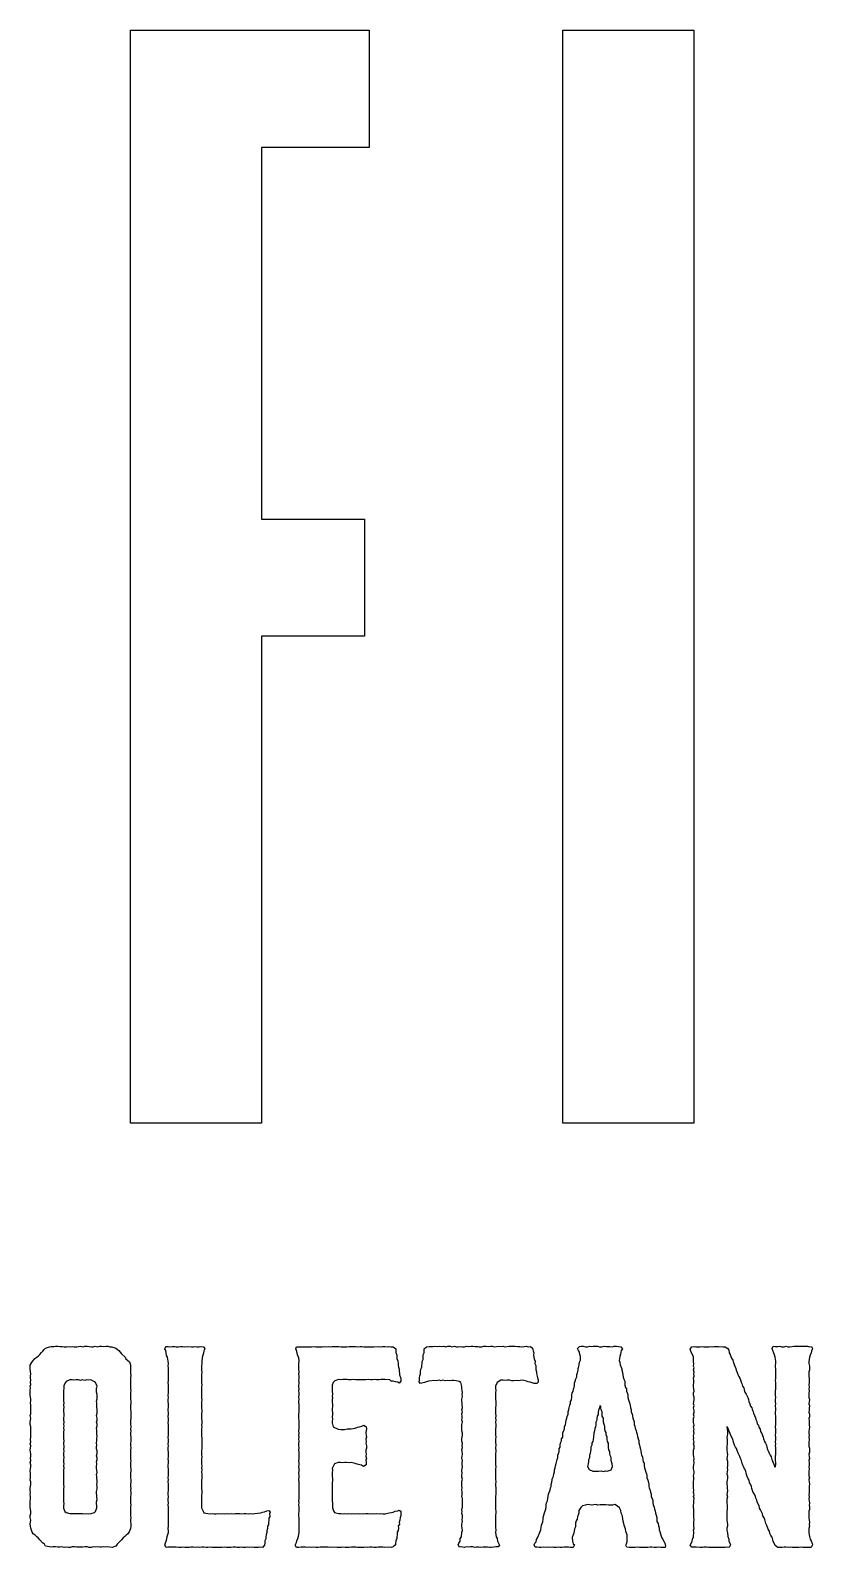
# Model space of a CAD drawing. Extents: x 1.4 to 53.1, y -29.6 to -4.3.
# Drawn here: x 25.76 to 38.74, y -29.63 to -4.45 of the extents above; entities that cross this region are included whole.
import ezdxf

# ---------------------------------------------------------------- set-up
doc = ezdxf.new("R2010")
doc.units = 0
doc.layers.add('INK_EXT_XXXXXX', color=7, linetype='CONTINUOUS')

msp = doc.modelspace()

# ---------------------------------------------------------------- linework, layer by layer
at = {"layer": 'INK_EXT_XXXXXX', "color": 7}
for points in [[(31.384, -4.449), (31.384, -6.393), (29.596, -6.393), (29.596, -12.559), (31.306, -12.559), (31.306, -14.503), (29.596, -14.503), (29.596, -22.586), (27.42, -22.586), (27.42, -4.449)], [(36.773, -22.586), (34.597, -22.586), (34.597, -4.449), (36.773, -4.449)], [(27.225, -26.359), (27.251, -26.386), (27.273, -26.412), (27.33, -26.465), (27.343, -26.495), (27.37, -26.517), (27.405, -26.543), (27.418, -26.596), (27.422, -26.635), (27.422, -26.675), (27.418, -26.71), (27.418, -26.741), (27.427, -26.776), (27.422, -26.806), (27.422, -26.841), (27.418, -26.876), (27.418, -26.916), (27.422, -26.955), (27.418, -26.99), (27.427, -27.021), (27.418, -27.056), (27.418, -27.166), (27.427, -27.196), (27.427, -27.236), (27.422, -27.262), (27.422, -27.306), (27.418, -27.337), (27.427, -27.367), (27.427, -27.477), (27.418, -27.521), (27.418, -27.586), (27.427, -27.617), (27.422, -27.661), (27.427, -27.687), (27.422, -27.722), (27.422, -27.757), (27.427, -27.793), (27.427, -27.862), (27.422, -27.897), (27.422, -27.932), (27.427, -27.976), (27.422, -28.007), (27.422, -28.042), (27.418, -28.077), (27.418, -28.112), (27.422, -28.152), (27.427, -28.187), (27.418, -28.217), (27.418, -28.283), (27.427, -28.322), (27.427, -28.353), (27.422, -28.393), (27.422, -28.471), (27.427, -28.502), (27.427, -28.537), (27.422, -28.572), (27.418, -28.612), (27.427, -28.642), (27.418, -28.682), (27.427, -28.708), (27.427, -28.743), (27.418, -28.783), (27.422, -28.813), (27.422, -28.888), (27.427, -28.918), (27.422, -28.953), (27.422, -29.032), (27.418, -29.067), (27.418, -29.098), (27.427, -29.133), (27.422, -29.164), (27.418, -29.199), (27.427, -29.234), (27.427, -29.273), (27.422, -29.313), (27.396, -29.365), (27.374, -29.4), (27.348, -29.422), (27.326, -29.444), (27.299, -29.466), (27.269, -29.497), (27.247, -29.523), (27.199, -29.571), (27.177, -29.602), (27.115, -29.624), (27.076, -29.619), (27.041, -29.615), (27.01, -29.619), (26.98, -29.615), (26.94, -29.619), (26.909, -29.619), (26.866, -29.615), (26.839, -29.619), (26.8, -29.615), (26.769, -29.624), (26.734, -29.624), (26.699, -29.615), (26.668, -29.615), (26.629, -29.619), (26.524, -29.619), (26.489, -29.615), (26.454, -29.615), (26.419, -29.624), (26.388, -29.624), (26.357, -29.619), (26.318, -29.624), (26.278, -29.615), (26.248, -29.619), (26.213, -29.619), (26.173, -29.615), (26.138, -29.615), (26.108, -29.619), (26.077, -29.615), (26.011, -29.602), (25.994, -29.571), (25.959, -29.549), (25.915, -29.501), (25.888, -29.466), (25.867, -29.449), (25.84, -29.422), (25.805, -29.4), (25.788, -29.37), (25.766, -29.304), (25.761, -29.273), (25.757, -29.234), (25.761, -29.208), (25.766, -29.173), (25.757, -29.129), (25.757, -29.094), (25.766, -29.059), (25.766, -29.024), (25.761, -28.993), (25.757, -28.958), (25.757, -28.857), (25.761, -28.822), (25.761, -28.783), (25.757, -28.743), (25.761, -28.717), (25.757, -28.677), (25.757, -28.642), (25.761, -28.612), (25.766, -28.572), (25.766, -28.537), (25.757, -28.507), (25.761, -28.467), (25.761, -28.393), (25.757, -28.353), (25.761, -28.322), (25.766, -28.283), (25.766, -28.252), (25.757, -28.213), (25.766, -28.182), (25.761, -28.143), (25.766, -28.117), (25.766, -28.073), (25.757, -28.003), (25.761, -27.976), (25.766, -27.937), (25.757, -27.906), (25.766, -27.871), (25.761, -27.832), (25.766, -27.797), (25.766, -27.621), (25.757, -27.586), (25.757, -27.547), (25.761, -27.521), (25.766, -27.481), (25.757, -27.437), (25.766, -27.407), (25.766, -27.266), (25.761, -27.227), (25.766, -27.192), (25.766, -27.157), (25.757, -27.096), (25.757, -27.017), (25.761, -26.982), (25.757, -26.951), (25.766, -26.92), (25.761, -26.881), (25.766, -26.85), (25.761, -26.811), (25.761, -26.78), (25.766, -26.745), (25.757, -26.666), (25.757, -26.6), (25.788, -26.543), (25.814, -26.513), (25.832, -26.491), (25.867, -26.465), (25.893, -26.443), (25.915, -26.421), (25.941, -26.39), (25.963, -26.368), (25.989, -26.342), (26.011, -26.316), (26.073, -26.294), (26.103, -26.289), (26.147, -26.289), (26.173, -26.285), (26.213, -26.285), (26.248, -26.289), (26.287, -26.289), (26.318, -26.294), (26.357, -26.294), (26.388, -26.289), (26.419, -26.294), (26.458, -26.289), (26.484, -26.294), (26.528, -26.294), (26.555, -26.289), (26.59, -26.285), (26.633, -26.294), (26.66, -26.285), (26.699, -26.285), (26.734, -26.289), (26.774, -26.294), (26.8, -26.294), (26.835, -26.285), (26.874, -26.294), (26.909, -26.285), (26.936, -26.285), (26.98, -26.289), (27.015, -26.285), (27.041, -26.285), (27.076, -26.294), (27.111, -26.294), (27.177, -26.316)], [(29.727, -29.067), (29.731, -29.111), (29.718, -29.138), (29.718, -29.173), (29.709, -29.216), (29.709, -29.247), (29.692, -29.273), (29.696, -29.308), (29.683, -29.348), (29.683, -29.378), (29.674, -29.418), (29.666, -29.449), (29.666, -29.484), (29.652, -29.514), (29.648, -29.549), (29.644, -29.589), (29.613, -29.628), (29.569, -29.619), (29.538, -29.628), (29.499, -29.624), (29.473, -29.628), (29.438, -29.619), (29.403, -29.624), (29.363, -29.619), (29.328, -29.628), (29.289, -29.628), (29.262, -29.619), (29.227, -29.624), (29.192, -29.624), (29.162, -29.619), (29.127, -29.619), (29.083, -29.628), (29.013, -29.628), (28.982, -29.619), (28.943, -29.628), (28.907, -29.624), (28.881, -29.628), (28.842, -29.624), (28.815, -29.628), (28.776, -29.624), (28.741, -29.619), (28.706, -29.628), (28.675, -29.628), (28.64, -29.619), (28.605, -29.619), (28.566, -29.628), (28.526, -29.619), (28.5, -29.624), (28.461, -29.619), (28.421, -29.619), (28.395, -29.628), (28.36, -29.624), (28.32, -29.624), (28.29, -29.619), (28.259, -29.628), (28.224, -29.628), (28.18, -29.619), (28.04, -29.619), (28.014, -29.624), (27.992, -29.589), (28, -29.549), (28.014, -29.519), (28.022, -29.484), (28.031, -29.444), (28.053, -29.378), (28.053, -29.348), (28.044, -29.308), (28.049, -29.269), (28.049, -29.243), (28.053, -29.203), (28.049, -29.168), (28.053, -29.138), (28.053, -29.024), (28.049, -28.997), (28.053, -28.953), (28.044, -28.923), (28.053, -28.883), (28.044, -28.848), (28.044, -28.822), (28.053, -28.787), (28.044, -28.743), (28.044, -28.717), (28.049, -28.673), (28.053, -28.638), (28.053, -28.612), (28.049, -28.577), (28.044, -28.533), (28.049, -28.502), (28.044, -28.471), (28.049, -28.428), (28.049, -28.397), (28.053, -28.366), (28.053, -28.327), (28.044, -28.287), (28.044, -28.261), (28.049, -28.226), (28.053, -28.182), (28.044, -28.152), (28.053, -28.121), (28.049, -28.086), (28.053, -28.042), (28.044, -28.007), (28.044, -27.972), (28.049, -27.941), (28.044, -27.906), (28.053, -27.876), (28.053, -27.832), (28.044, -27.801), (28.053, -27.762), (28.049, -27.727), (28.049, -27.691), (28.053, -27.665), (28.049, -27.63), (28.053, -27.586), (28.044, -27.556), (28.053, -27.521), (28.049, -27.49), (28.044, -27.451), (28.049, -27.415), (28.049, -27.385), (28.044, -27.35), (28.053, -27.28), (28.049, -27.244), (28.044, -27.201), (28.044, -27.17), (28.049, -27.135), (28.044, -27.104), (28.049, -27.061), (28.049, -27.034), (28.053, -26.999), (28.053, -26.92), (28.044, -26.894), (28.053, -26.855), (28.049, -26.824), (28.049, -26.789), (28.053, -26.749), (28.053, -26.71), (28.049, -26.675), (28.049, -26.64), (28.044, -26.614), (28.049, -26.574), (28.044, -26.535), (28.036, -26.469), (28.018, -26.438), (28.014, -26.395), (28.005, -26.359), (27.992, -26.333), (28.005, -26.289), (28.044, -26.289), (28.075, -26.294), (28.114, -26.289), (28.154, -26.289), (28.18, -26.298), (28.215, -26.294), (28.25, -26.289), (28.285, -26.289), (28.32, -26.298), (28.36, -26.289), (28.43, -26.298), (28.461, -26.298), (28.487, -26.289), (28.522, -26.298), (28.561, -26.298), (28.601, -26.289), (28.631, -26.298), (28.653, -26.329), (28.64, -26.364), (28.631, -26.403), (28.623, -26.434), (28.61, -26.473), (28.605, -26.543), (28.605, -26.574), (28.601, -26.614), (28.601, -26.688), (28.605, -26.714), (28.596, -26.758), (28.596, -26.824), (28.601, -26.859), (28.596, -26.898), (28.605, -26.929), (28.596, -26.964), (28.596, -27.004), (28.601, -27.039), (28.601, -27.109), (28.596, -27.144), (28.605, -27.179), (28.596, -27.205), (28.596, -27.275), (28.601, -27.31), (28.605, -27.354), (28.596, -27.424), (28.596, -27.455), (28.601, -27.49), (28.605, -27.521), (28.605, -27.56), (28.596, -27.599), (28.605, -27.626), (28.601, -27.665), (28.601, -27.7), (28.596, -27.74), (28.596, -27.775), (28.605, -27.81), (28.605, -27.981), (28.601, -28.016), (28.596, -28.06), (28.601, -28.086), (28.605, -28.121), (28.596, -28.16), (28.601, -28.195), (28.601, -28.235), (28.605, -28.27), (28.601, -28.301), (28.605, -28.331), (28.601, -28.375), (28.605, -28.41), (28.605, -28.48), (28.596, -28.507), (28.601, -28.542), (28.601, -28.647), (28.605, -28.686), (28.605, -28.717), (28.596, -28.761), (28.601, -28.787), (28.601, -28.862), (28.596, -28.892), (28.596, -28.936), (28.601, -28.967), (28.627, -29.024), (28.64, -29.05), (28.706, -29.063), (28.741, -29.067), (28.776, -29.059), (28.811, -29.067), (28.842, -29.067), (28.881, -29.063), (28.916, -29.067), (28.943, -29.063), (28.982, -29.067), (29.021, -29.059), (29.052, -29.067), (29.096, -29.063), (29.131, -29.067), (29.162, -29.059), (29.192, -29.063), (29.227, -29.059), (29.262, -29.067), (29.306, -29.059), (29.333, -29.063), (29.372, -29.067), (29.407, -29.063), (29.442, -29.067), (29.482, -29.063), (29.582, -29.05), (29.613, -29.041), (29.644, -29.032), (29.683, -29.015), (29.714, -29.01), (29.74, -29.037)], [(31.751, -29.624), (31.712, -29.619), (31.642, -29.628), (31.611, -29.619), (31.532, -29.619), (31.506, -29.628), (31.462, -29.624), (31.427, -29.619), (31.392, -29.619), (31.361, -29.628), (31.326, -29.619), (31.291, -29.624), (31.186, -29.624), (31.16, -29.619), (31.09, -29.619), (31.05, -29.628), (31.019, -29.624), (30.984, -29.624), (30.945, -29.619), (30.919, -29.624), (30.879, -29.628), (30.849, -29.628), (30.77, -29.619), (30.739, -29.624), (30.704, -29.619), (30.568, -29.619), (30.533, -29.628), (30.498, -29.628), (30.463, -29.619), (30.432, -29.624), (30.397, -29.619), (30.353, -29.624), (30.323, -29.619), (30.253, -29.619), (30.213, -29.624), (30.178, -29.624), (30.156, -29.589), (30.178, -29.545), (30.183, -29.514), (30.196, -29.475), (30.209, -29.44), (30.218, -29.378), (30.222, -29.343), (30.218, -29.304), (30.222, -29.273), (30.222, -29.203), (30.218, -29.168), (30.222, -29.133), (30.213, -29.098), (30.213, -29.059), (30.218, -29.028), (30.222, -28.988), (30.218, -28.949), (30.213, -28.918), (30.218, -28.883), (30.213, -28.848), (30.222, -28.818), (30.218, -28.783), (30.218, -28.743), (30.222, -28.712), (30.222, -28.677), (30.218, -28.638), (30.222, -28.603), (30.218, -28.568), (30.222, -28.537), (30.213, -28.498), (30.218, -28.458), (30.222, -28.432), (30.213, -28.397), (30.222, -28.357), (30.218, -28.322), (30.213, -28.283), (30.222, -28.257), (30.218, -28.217), (30.213, -28.187), (30.222, -28.147), (30.218, -28.112), (30.218, -28.042), (30.213, -28.003), (30.222, -27.976), (30.213, -27.932), (30.213, -27.902), (30.218, -27.862), (30.213, -27.827), (30.222, -27.793), (30.213, -27.766), (30.222, -27.727), (30.213, -27.687), (30.222, -27.652), (30.222, -27.582), (30.218, -27.551), (30.218, -27.516), (30.213, -27.486), (30.213, -27.411), (30.222, -27.372), (30.222, -27.345), (30.218, -27.306), (30.222, -27.266), (30.213, -27.205), (30.218, -27.166), (30.213, -27.131), (30.218, -27.091), (30.218, -27.056), (30.213, -27.03), (30.218, -26.995), (30.213, -26.96), (30.222, -26.881), (30.213, -26.855), (30.222, -26.82), (30.218, -26.776), (30.213, -26.749), (30.222, -26.71), (30.213, -26.671), (30.213, -26.574), (30.222, -26.535), (30.213, -26.473), (30.191, -26.434), (30.187, -26.395), (30.178, -26.359), (30.165, -26.329), (30.178, -26.298), (30.218, -26.294), (30.283, -26.294), (30.323, -26.298), (30.358, -26.298), (30.397, -26.294), (30.424, -26.298), (30.467, -26.289), (30.498, -26.298), (30.538, -26.294), (30.564, -26.294), (30.603, -26.298), (30.629, -26.289), (30.665, -26.298), (30.708, -26.289), (30.735, -26.294), (30.77, -26.289), (30.875, -26.289), (30.91, -26.294), (30.954, -26.298), (30.976, -26.298), (31.011, -26.294), (31.05, -26.289), (31.155, -26.289), (31.19, -26.298), (31.23, -26.289), (31.26, -26.289), (31.291, -26.298), (31.335, -26.298), (31.366, -26.294), (31.396, -26.298), (31.462, -26.298), (31.541, -26.289), (31.567, -26.298), (31.602, -26.289), (31.642, -26.289), (31.681, -26.294), (31.707, -26.289), (31.747, -26.294), (31.782, -26.294), (31.826, -26.329), (31.826, -26.355), (31.826, -26.39), (31.843, -26.434), (31.839, -26.465), (31.843, -26.491), (31.857, -26.526), (31.865, -26.57), (31.861, -26.6), (31.87, -26.631), (31.878, -26.666), (31.878, -26.697), (31.883, -26.736), (31.887, -26.763), (31.9, -26.802), (31.905, -26.833), (31.905, -26.868), (31.878, -26.898), (31.857, -26.881), (31.817, -26.876), (31.782, -26.868), (31.747, -26.863), (31.725, -26.846), (31.646, -26.837), (31.576, -26.837), (31.545, -26.846), (31.506, -26.846), (31.471, -26.837), (31.436, -26.846), (31.405, -26.846), (31.37, -26.837), (31.326, -26.841), (31.221, -26.841), (31.186, -26.846), (31.155, -26.846), (31.116, -26.837), (31.085, -26.846), (31.041, -26.841), (31.015, -26.837), (30.945, -26.837), (30.91, -26.841), (30.871, -26.837), (30.814, -26.859), (30.787, -26.89), (30.765, -26.933), (30.765, -27.012), (30.77, -27.039), (30.774, -27.078), (30.765, -27.118), (30.774, -27.139), (30.77, -27.175), (30.77, -27.214), (30.774, -27.253), (30.774, -27.284), (30.765, -27.319), (30.765, -27.35), (30.774, -27.389), (30.774, -27.42), (30.77, -27.459), (30.774, -27.494), (30.765, -27.529), (30.765, -27.556), (30.787, -27.621), (30.866, -27.661), (30.91, -27.665), (30.971, -27.665), (31.015, -27.656), (31.085, -27.656), (31.147, -27.643), (31.19, -27.63), (31.221, -27.621), (31.26, -27.613), (31.296, -27.595), (31.331, -27.626), (31.335, -27.652), (31.326, -27.722), (31.331, -27.766), (31.335, -27.793), (31.326, -27.827), (31.331, -27.871), (31.326, -27.897), (31.335, -27.937), (31.335, -27.976), (31.326, -28.011), (31.326, -28.046), (31.331, -28.077), (31.326, -28.108), (31.335, -28.147), (31.326, -28.178), (31.331, -28.213), (31.331, -28.252), (31.287, -28.279), (31.256, -28.261), (31.225, -28.252), (31.182, -28.244), (31.147, -28.23), (31.081, -28.217), (31.05, -28.222), (31.006, -28.217), (30.98, -28.213), (30.936, -28.222), (30.906, -28.217), (30.866, -28.217), (30.809, -28.239), (30.796, -28.257), (30.765, -28.314), (30.774, -28.34), (30.77, -28.384), (30.77, -28.419), (30.765, -28.45), (30.774, -28.48), (30.774, -28.515), (30.765, -28.555), (30.765, -28.59), (30.77, -28.616), (30.77, -28.682), (30.765, -28.721), (30.765, -28.826), (30.77, -28.853), (30.774, -28.892), (30.774, -28.967), (30.792, -29.019), (30.809, -29.045), (30.875, -29.063), (30.91, -29.059), (30.936, -29.067), (30.98, -29.059), (31.006, -29.067), (31.041, -29.063), (31.081, -29.067), (31.125, -29.059), (31.16, -29.067), (31.195, -29.063), (31.225, -29.067), (31.265, -29.059), (31.296, -29.067), (31.326, -29.063), (31.366, -29.059), (31.41, -29.067), (31.44, -29.063), (31.475, -29.067), (31.506, -29.059), (31.55, -29.067), (31.576, -29.059), (31.611, -29.067), (31.646, -29.067), (31.716, -29.05), (31.751, -29.045), (31.782, -29.037), (31.813, -29.024), (31.857, -29.015), (31.878, -29.006), (31.905, -29.024), (31.905, -29.067), (31.905, -29.102), (31.896, -29.129), (31.892, -29.173), (31.878, -29.208), (31.883, -29.238), (31.865, -29.269), (31.87, -29.304), (31.861, -29.343), (31.848, -29.374), (31.848, -29.418), (31.839, -29.449), (31.839, -29.479), (31.826, -29.514), (31.821, -29.558), (31.817, -29.584), (31.778, -29.615)], [(34.104, -26.364), (34.113, -26.395), (34.108, -26.43), (34.117, -26.469), (34.122, -26.495), (34.135, -26.535), (34.13, -26.57), (34.148, -26.605), (34.148, -26.631), (34.148, -26.671), (34.161, -26.71), (34.161, -26.736), (34.17, -26.78), (34.179, -26.811), (34.187, -26.841), (34.187, -26.881), (34.165, -26.907), (34.122, -26.903), (34.087, -26.894), (34.056, -26.881), (34.021, -26.876), (33.995, -26.868), (33.929, -26.85), (33.889, -26.855), (33.859, -26.859), (33.824, -26.855), (33.78, -26.859), (33.749, -26.859), (33.714, -26.85), (33.675, -26.85), (33.648, -26.855), (33.605, -26.85), (33.57, -26.85), (33.508, -26.89), (33.477, -26.947), (33.482, -26.982), (33.486, -27.021), (33.482, -27.056), (33.482, -27.122), (33.477, -27.166), (33.486, -27.201), (33.486, -27.262), (33.477, -27.306), (33.477, -27.332), (33.482, -27.376), (33.477, -27.402), (33.486, -27.442), (33.477, -27.481), (33.486, -27.508), (33.482, -27.551), (33.486, -27.586), (33.486, -27.617), (33.482, -27.656), (33.482, -27.757), (33.486, -27.797), (33.477, -27.827), (33.477, -27.867), (33.486, -27.937), (33.477, -27.963), (33.486, -28.033), (33.477, -28.068), (33.477, -28.143), (33.482, -28.178), (33.477, -28.222), (33.482, -28.248), (33.486, -28.287), (33.477, -28.322), (33.482, -28.353), (33.477, -28.388), (33.477, -28.463), (33.482, -28.493), (33.486, -28.537), (33.482, -28.568), (33.482, -28.598), (33.486, -28.634), (33.486, -28.743), (33.477, -28.774), (33.477, -28.844), (33.482, -28.888), (33.482, -28.953), (33.477, -28.988), (33.486, -29.024), (33.486, -29.054), (33.477, -29.089), (33.482, -29.129), (33.482, -29.164), (33.477, -29.199), (33.482, -29.238), (33.482, -29.3), (33.486, -29.335), (33.482, -29.378), (33.491, -29.449), (33.508, -29.475), (33.513, -29.519), (33.521, -29.545), (33.543, -29.589), (33.521, -29.615), (33.486, -29.615), (33.451, -29.619), (33.407, -29.624), (33.381, -29.624), (33.346, -29.619), (33.276, -29.619), (33.237, -29.624), (33.201, -29.619), (33.162, -29.619), (33.131, -29.624), (33.101, -29.615), (33.066, -29.615), (33.026, -29.619), (32.996, -29.615), (32.961, -29.624), (32.917, -29.615), (32.882, -29.619), (32.86, -29.584), (32.873, -29.554), (32.895, -29.519), (32.895, -29.475), (32.917, -29.449), (32.921, -29.37), (32.93, -29.343), (32.925, -29.308), (32.921, -29.269), (32.921, -29.238), (32.93, -29.195), (32.925, -29.168), (32.93, -29.124), (32.93, -29.094), (32.921, -29.059), (32.925, -29.028), (32.921, -28.993), (32.93, -28.958), (32.93, -28.809), (32.921, -28.783), (32.925, -28.748), (32.925, -28.704), (32.921, -28.669), (32.925, -28.634), (32.921, -28.607), (32.921, -28.533), (32.93, -28.493), (32.921, -28.458), (32.921, -28.428), (32.925, -28.393), (32.921, -28.353), (32.93, -28.283), (32.925, -28.252), (32.925, -28.213), (32.93, -28.187), (32.921, -28.138), (32.925, -28.112), (32.93, -28.077), (32.925, -28.033), (32.921, -28.007), (32.93, -27.967), (32.925, -27.937), (32.93, -27.902), (32.921, -27.862), (32.921, -27.823), (32.925, -27.793), (32.93, -27.757), (32.93, -27.727), (32.921, -27.691), (32.921, -27.586), (32.93, -27.543), (32.921, -27.512), (32.925, -27.481), (32.925, -27.446), (32.921, -27.411), (32.93, -27.376), (32.921, -27.341), (32.93, -27.301), (32.925, -27.266), (32.925, -27.231), (32.921, -27.192), (32.921, -27.166), (32.93, -27.122), (32.925, -27.087), (32.93, -27.061), (32.925, -27.021), (32.921, -26.986), (32.921, -26.955), (32.904, -26.89), (32.877, -26.872), (32.825, -26.859), (32.781, -26.855), (32.754, -26.855), (32.719, -26.859), (32.68, -26.855), (32.645, -26.859), (32.606, -26.85), (32.575, -26.859), (32.544, -26.85), (32.5, -26.859), (32.47, -26.855), (32.369, -26.868), (32.334, -26.876), (32.299, -26.89), (32.273, -26.894), (32.233, -26.907), (32.211, -26.876), (32.216, -26.85), (32.216, -26.811), (32.224, -26.776), (32.233, -26.745), (32.233, -26.706), (32.238, -26.666), (32.255, -26.635), (32.259, -26.605), (32.264, -26.574), (32.264, -26.539), (32.277, -26.504), (32.277, -26.46), (32.277, -26.43), (32.294, -26.395), (32.294, -26.355), (32.294, -26.329), (32.334, -26.294), (32.378, -26.289), (32.439, -26.289), (32.474, -26.285), (32.514, -26.289), (32.553, -26.285), (32.588, -26.289), (32.619, -26.285), (32.654, -26.294), (32.689, -26.285), (32.728, -26.285), (32.754, -26.294), (32.798, -26.285), (32.833, -26.294), (32.86, -26.294), (32.899, -26.289), (32.93, -26.294), (32.965, -26.294), (33, -26.285), (33.039, -26.289), (33.074, -26.285), (33.105, -26.285), (33.144, -26.289), (33.184, -26.289), (33.21, -26.294), (33.254, -26.294), (33.28, -26.285), (33.324, -26.285), (33.359, -26.289), (33.394, -26.285), (33.425, -26.285), (33.464, -26.294), (33.534, -26.285), (33.565, -26.289), (33.605, -26.285), (33.635, -26.294), (33.705, -26.285), (33.806, -26.285), (33.85, -26.289), (33.881, -26.289), (33.916, -26.294), (33.955, -26.289), (33.986, -26.285), (34.021, -26.294), (34.06, -26.289), (34.091, -26.32)], [(36.242, -29.466), (36.256, -29.492), (36.282, -29.532), (36.291, -29.554), (36.304, -29.593), (36.295, -29.624), (36.251, -29.628), (36.225, -29.624), (36.185, -29.619), (36.15, -29.628), (36.111, -29.628), (36.076, -29.619), (36.045, -29.619), (36.01, -29.624), (35.98, -29.624), (35.936, -29.628), (35.905, -29.628), (35.87, -29.624), (35.831, -29.619), (35.8, -29.628), (35.699, -29.628), (35.66, -29.619), (35.642, -29.589), (35.655, -29.563), (35.664, -29.528), (35.664, -29.453), (35.664, -29.418), (35.655, -29.387), (35.642, -29.361), (35.638, -29.317), (35.629, -29.286), (35.616, -29.256), (35.607, -29.225), (35.598, -29.19), (35.59, -29.111), (35.581, -29.089), (35.568, -29.054), (35.559, -29.01), (35.537, -28.967), (35.506, -28.94), (35.458, -28.914), (35.423, -28.923), (35.353, -28.923), (35.309, -28.918), (35.217, -28.918), (35.178, -28.923), (35.147, -28.914), (35.112, -28.918), (35.077, -28.923), (35.046, -28.918), (35.002, -28.914), (34.976, -28.923), (34.924, -28.936), (34.897, -28.962), (34.862, -29.01), (34.862, -29.05), (34.853, -29.089), (34.84, -29.111), (34.836, -29.155), (34.818, -29.181), (34.81, -29.221), (34.805, -29.247), (34.805, -29.282), (34.788, -29.317), (34.783, -29.352), (34.779, -29.387), (34.766, -29.418), (34.753, -29.462), (34.757, -29.519), (34.77, -29.563), (34.792, -29.584), (34.766, -29.628), (34.726, -29.624), (34.691, -29.619), (34.621, -29.619), (34.586, -29.624), (34.551, -29.624), (34.52, -29.619), (34.49, -29.624), (34.446, -29.624), (34.42, -29.619), (34.376, -29.624), (34.35, -29.619), (34.315, -29.628), (34.275, -29.619), (34.236, -29.628), (34.205, -29.624), (34.17, -29.619), (34.135, -29.619), (34.122, -29.584), (34.13, -29.554), (34.152, -29.532), (34.161, -29.492), (34.174, -29.466), (34.192, -29.427), (34.222, -29.361), (34.231, -29.335), (34.236, -29.291), (34.244, -29.256), (34.253, -29.225), (34.266, -29.199), (34.271, -29.155), (34.271, -29.129), (34.279, -29.089), (34.293, -29.05), (34.306, -29.019), (34.315, -28.988), (34.319, -28.949), (34.323, -28.914), (34.328, -28.883), (34.345, -28.853), (34.35, -28.809), (34.354, -28.778), (34.358, -28.743), (34.371, -28.712), (34.385, -28.677), (34.393, -28.638), (34.402, -28.616), (34.402, -28.581), (34.415, -28.542), (34.42, -28.502), (34.428, -28.476), (34.441, -28.441), (34.446, -28.41), (34.459, -28.371), (34.459, -28.336), (34.468, -28.305), (34.477, -28.27), (34.485, -28.23), (34.503, -28.165), (34.512, -28.13), (34.512, -28.095), (34.525, -28.064), (34.538, -28.033), (34.538, -27.989), (34.555, -27.963), (34.555, -27.928), (34.56, -27.889), (34.577, -27.854), (34.577, -27.823), (34.595, -27.793), (34.599, -27.748), (34.599, -27.718), (34.617, -27.679), (34.626, -27.652), (34.626, -27.621), (34.643, -27.582), (34.648, -27.551), (34.652, -27.512), (34.665, -27.477), (34.669, -27.451), (34.683, -27.411), (34.683, -27.376), (34.696, -27.337), (34.704, -27.306), (34.713, -27.266), (34.722, -27.236), (34.726, -27.201), (34.739, -27.175), (34.744, -27.131), (34.744, -27.1), (34.753, -27.061), (34.766, -27.039), (34.774, -26.995), (34.783, -26.968), (34.792, -26.933), (34.792, -26.898), (34.801, -26.868), (34.814, -26.828), (34.827, -26.793), (34.827, -26.754), (34.84, -26.728), (34.849, -26.684), (34.849, -26.657), (34.862, -26.622), (34.867, -26.587), (34.875, -26.548), (34.888, -26.517), (34.888, -26.456), (34.88, -26.421), (34.871, -26.386), (34.858, -26.359), (34.84, -26.324), (34.871, -26.289), (34.902, -26.285), (34.932, -26.285), (34.972, -26.294), (35.007, -26.294), (35.046, -26.285), (35.072, -26.289), (35.103, -26.285), (35.173, -26.285), (35.208, -26.294), (35.243, -26.294), (35.283, -26.285), (35.322, -26.289), (35.379, -26.289), (35.419, -26.294), (35.449, -26.285), (35.489, -26.285), (35.519, -26.289), (35.559, -26.294), (35.585, -26.329), (35.568, -26.359), (35.559, -26.39), (35.555, -26.416), (35.546, -26.456), (35.533, -26.522), (35.541, -26.552), (35.55, -26.592), (35.576, -26.662), (35.576, -26.684), (35.585, -26.723), (35.594, -26.758), (35.598, -26.798), (35.607, -26.833), (35.625, -26.868), (35.625, -26.894), (35.629, -26.933), (35.638, -26.968), (35.655, -26.995), (35.655, -27.034), (35.668, -27.069), (35.677, -27.1), (35.677, -27.135), (35.686, -27.175), (35.699, -27.209), (35.712, -27.24), (35.717, -27.266), (35.721, -27.306), (35.734, -27.337), (35.734, -27.376), (35.747, -27.411), (35.752, -27.442), (35.76, -27.481), (35.782, -27.543), (35.782, -27.582), (35.791, -27.613), (35.8, -27.648), (35.817, -27.687), (35.822, -27.713), (35.831, -27.748), (35.835, -27.784), (35.848, -27.823), (35.857, -27.849), (35.857, -27.889), (35.87, -27.928), (35.874, -27.954), (35.888, -27.994), (35.892, -28.029), (35.896, -28.064), (35.905, -28.09), (35.918, -28.125), (35.923, -28.169), (35.931, -28.204), (35.945, -28.226), (35.945, -28.265), (35.953, -28.305), (35.966, -28.336), (35.975, -28.375), (35.984, -28.401), (35.993, -28.432), (35.993, -28.467), (36.01, -28.511), (36.019, -28.546), (36.023, -28.577), (36.023, -28.612), (36.032, -28.638), (36.045, -28.682), (36.05, -28.708), (36.063, -28.743), (36.063, -28.783), (36.08, -28.813), (36.089, -28.844), (36.089, -28.879), (36.098, -28.918), (36.111, -28.958), (36.12, -28.988), (36.128, -29.015), (36.133, -29.054), (36.146, -29.089), (36.155, -29.129), (36.155, -29.164), (36.159, -29.195), (36.177, -29.225), (36.185, -29.265), (36.194, -29.3), (36.194, -29.33), (36.207, -29.361), (36.229, -29.435)], [(37.351, -29.488), (37.355, -29.514), (37.382, -29.584), (37.36, -29.624), (37.325, -29.619), (37.29, -29.624), (37.215, -29.624), (37.189, -29.628), (37.149, -29.628), (37.119, -29.624), (37.079, -29.628), (37.013, -29.628), (36.983, -29.619), (36.939, -29.619), (36.913, -29.628), (36.878, -29.628), (36.808, -29.619), (36.737, -29.619), (36.711, -29.589), (36.733, -29.549), (36.742, -29.519), (36.751, -29.488), (36.768, -29.449), (36.773, -29.374), (36.768, -29.339), (36.777, -29.308), (36.773, -29.273), (36.773, -29.199), (36.777, -29.168), (36.773, -29.133), (36.773, -28.993), (36.768, -28.958), (36.768, -28.923), (36.773, -28.888), (36.773, -28.848), (36.777, -28.813), (36.768, -28.778), (36.777, -28.752), (36.768, -28.712), (36.773, -28.673), (36.768, -28.642), (36.768, -28.533), (36.773, -28.498), (36.773, -28.463), (36.768, -28.436), (36.777, -28.393), (36.777, -28.366), (36.768, -28.322), (36.768, -28.287), (36.773, -28.257), (36.777, -28.217), (36.773, -28.182), (36.777, -28.152), (36.773, -28.121), (36.768, -28.081), (36.768, -28.011), (36.777, -27.976), (36.777, -27.941), (36.768, -27.906), (36.777, -27.876), (36.768, -27.832), (36.773, -27.805), (36.768, -27.77), (36.777, -27.731), (36.768, -27.691), (36.777, -27.665), (36.768, -27.626), (36.777, -27.595), (36.768, -27.551), (36.768, -27.481), (36.777, -27.451), (36.768, -27.415), (36.777, -27.38), (36.777, -27.35), (36.768, -27.306), (36.777, -27.271), (36.768, -27.244), (36.773, -27.209), (36.777, -27.17), (36.777, -27.131), (36.768, -27.1), (36.768, -27.061), (36.777, -27.034), (36.773, -26.995), (36.768, -26.96), (36.768, -26.92), (36.773, -26.894), (36.773, -26.85), (36.768, -26.815), (36.777, -26.78), (36.773, -26.745), (36.777, -26.714), (36.768, -26.679), (36.777, -26.64), (36.768, -26.614), (36.773, -26.57), (36.768, -26.543), (36.764, -26.465), (36.755, -26.434), (36.733, -26.395), (36.724, -26.368), (36.711, -26.333), (36.737, -26.294), (36.777, -26.289), (36.803, -26.298), (36.878, -26.298), (36.908, -26.289), (36.939, -26.298), (37.018, -26.298), (37.049, -26.289), (37.084, -26.298), (37.11, -26.289), (37.18, -26.289), (37.259, -26.298), (37.29, -26.298), (37.338, -26.324), (37.351, -26.351), (37.36, -26.395), (37.373, -26.425), (37.386, -26.456), (37.395, -26.482), (37.417, -26.517), (37.43, -26.557), (37.443, -26.587), (37.452, -26.618), (37.469, -26.657), (37.474, -26.684), (37.491, -26.719), (37.504, -26.754), (37.517, -26.789), (37.535, -26.815), (37.544, -26.846), (37.557, -26.881), (37.57, -26.907), (37.579, -26.947), (37.601, -26.977), (37.609, -27.008), (37.618, -27.047), (37.64, -27.082), (37.666, -27.139), (37.68, -27.17), (37.684, -27.205), (37.701, -27.24), (37.715, -27.28), (37.732, -27.31), (37.741, -27.332), (37.754, -27.376), (37.763, -27.398), (37.78, -27.433), (37.794, -27.472), (37.802, -27.503), (37.815, -27.534), (37.824, -27.573), (37.846, -27.595), (37.85, -27.63), (37.872, -27.661), (37.881, -27.7), (37.899, -27.735), (37.912, -27.766), (37.925, -27.797), (37.929, -27.823), (37.947, -27.867), (37.964, -27.897), (37.977, -27.928), (37.986, -27.963), (37.995, -27.998), (38.008, -28.024), (38.021, -28.06), (38.039, -28.095), (38.056, -28.121), (38.074, -28.187), (38.087, -28.217), (38.105, -28.261), (38.118, -28.292), (38.127, -28.283), (38.135, -28.248), (38.135, -28.222), (38.127, -28.178), (38.127, -28.108), (38.135, -28.081), (38.135, -28.042), (38.131, -28.007), (38.131, -27.967), (38.127, -27.932), (38.135, -27.906), (38.127, -27.871), (38.135, -27.836), (38.135, -27.801), (38.127, -27.762), (38.131, -27.731), (38.135, -27.687), (38.131, -27.661), (38.127, -27.626), (38.135, -27.586), (38.131, -27.551), (38.135, -27.516), (38.135, -27.446), (38.127, -27.411), (38.127, -27.385), (38.135, -27.341), (38.135, -27.315), (38.127, -27.28), (38.131, -27.236), (38.127, -27.209), (38.127, -27.175), (38.135, -27.131), (38.127, -27.104), (38.127, -27.034), (38.131, -26.99), (38.131, -26.92), (38.135, -26.89), (38.127, -26.855), (38.131, -26.824), (38.131, -26.785), (38.135, -26.745), (38.131, -26.71), (38.135, -26.684), (38.127, -26.605), (38.135, -26.57), (38.135, -26.535), (38.122, -26.469), (38.109, -26.43), (38.1, -26.399), (38.083, -26.359), (38.07, -26.324), (38.091, -26.285), (38.122, -26.289), (38.166, -26.289), (38.201, -26.285), (38.227, -26.294), (38.271, -26.294), (38.306, -26.285), (38.332, -26.294), (38.367, -26.294), (38.438, -26.285), (38.657, -26.285), (38.692, -26.294), (38.727, -26.289), (38.74, -26.324), (38.727, -26.368), (38.722, -26.395), (38.705, -26.434), (38.692, -26.469), (38.683, -26.543), (38.683, -26.57), (38.692, -26.614), (38.692, -26.679), (38.683, -26.714), (38.683, -26.789), (38.687, -26.815), (38.687, -26.89), (38.683, -26.925), (38.687, -26.96), (38.683, -26.99), (38.687, -27.025), (38.683, -27.065), (38.683, -27.135), (38.692, -27.17), (38.683, -27.24), (38.692, -27.275), (38.687, -27.315), (38.687, -27.345), (38.683, -27.385), (38.692, -27.411), (38.692, -27.455), (38.683, -27.486), (38.687, -27.521), (38.687, -27.595), (38.692, -27.626), (38.687, -27.665), (38.683, -27.691), (38.683, -27.727), (38.687, -27.766), (38.683, -27.797), (38.687, -27.836), (38.683, -27.876), (38.683, -27.946), (38.692, -27.976), (38.692, -28.046), (38.683, -28.077), (38.687, -28.121), (38.692, -28.147), (38.683, -28.182), (38.687, -28.217), (38.687, -28.252), (38.683, -28.296), (38.687, -28.322), (38.683, -28.366), (38.683, -28.436), (38.692, -28.467), (38.683, -28.498), (38.687, -28.542), (38.692, -28.577), (38.687, -28.607), (38.687, -28.717), (38.683, -28.748), (38.687, -28.787), (38.683, -28.813), (38.687, -28.857), (38.692, -28.883), (38.687, -28.927), (38.692, -28.958), (38.692, -28.993), (38.683, -29.024), (38.683, -29.133), (38.687, -29.173), (38.692, -29.203), (38.687, -29.243), (38.692, -29.269), (38.683, -29.308), (38.683, -29.383), (38.692, -29.444), (38.705, -29.488), (38.722, -29.514), (38.736, -29.558), (38.744, -29.584), (38.718, -29.624), (38.687, -29.624), (38.657, -29.628), (38.613, -29.624), (38.582, -29.624), (38.543, -29.619), (38.517, -29.628), (38.473, -29.624), (38.446, -29.624), (38.403, -29.628), (38.372, -29.619), (38.337, -29.628), (38.297, -29.619), (38.271, -29.619), (38.236, -29.628), (38.197, -29.624), (38.166, -29.624), (38.122, -29.593), (38.109, -29.563), (38.087, -29.528), (38.083, -29.497), (38.07, -29.457), (38.052, -29.427), (38.034, -29.396), (38.026, -29.357), (38.008, -29.321), (37.982, -29.26), (37.969, -29.23), (37.964, -29.203), (37.951, -29.159), (37.938, -29.133), (37.916, -29.098), (37.912, -29.067), (37.894, -29.032), (37.881, -29.002), (37.864, -28.971), (37.859, -28.931), (37.842, -28.905), (37.824, -28.87), (37.82, -28.84), (37.802, -28.805), (37.794, -28.778), (37.78, -28.743), (37.758, -28.712), (37.732, -28.647), (37.728, -28.612), (37.71, -28.577), (37.697, -28.55), (37.688, -28.507), (37.675, -28.485), (37.658, -28.45), (37.644, -28.414), (37.64, -28.384), (37.627, -28.344), (37.614, -28.318), (37.596, -28.283), (37.587, -28.257), (37.566, -28.217), (37.561, -28.182), (37.544, -28.147), (37.535, -28.117), (37.517, -28.081), (37.509, -28.06), (37.491, -28.016), (37.482, -27.985), (37.461, -27.959), (37.447, -27.928), (37.434, -27.893), (37.425, -27.858), (37.417, -27.832), (37.404, -27.793), (37.382, -27.757), (37.373, -27.727), (37.36, -27.7), (37.347, -27.665), (37.329, -27.63), (37.32, -27.626), (37.325, -27.665), (37.329, -27.696), (37.329, -27.74), (37.325, -27.77), (37.32, -27.805), (37.325, -27.836), (37.325, -27.906), (37.32, -27.95), (37.32, -28.011), (37.325, -28.055), (37.329, -28.081), (37.325, -28.117), (37.32, -28.156), (37.329, -28.191), (37.329, -28.265), (37.325, -28.301), (37.329, -28.331), (37.325, -28.371), (37.32, -28.401), (37.329, -28.436), (37.329, -28.476), (37.325, -28.507), (37.32, -28.537), (37.32, -28.572), (37.325, -28.603), (37.325, -28.647), (37.329, -28.682), (37.325, -28.717), (37.32, -28.748), (37.329, -28.783), (37.32, -28.822), (37.32, -28.892), (37.325, -28.923), (37.325, -28.993), (37.32, -29.024), (37.32, -29.173), (37.325, -29.203), (37.329, -29.243), (37.329, -29.273), (37.32, -29.304), (37.32, -29.339), (37.329, -29.383), (37.338, -29.444)], [(26.822, -26.876), (26.76, -26.846), (26.725, -26.85), (26.695, -26.846), (26.66, -26.855), (26.625, -26.846), (26.59, -26.855), (26.555, -26.846), (26.52, -26.846), (26.48, -26.85), (26.449, -26.846), (26.414, -26.846), (26.353, -26.872), (26.335, -26.894), (26.314, -26.942), (26.314, -26.986), (26.305, -27.021), (26.309, -27.052), (26.305, -27.091), (26.305, -27.196), (26.314, -27.223), (26.305, -27.266), (26.314, -27.301), (26.309, -27.328), (26.305, -27.372), (26.314, -27.402), (26.314, -27.433), (26.305, -27.477), (26.305, -27.508), (26.314, -27.547), (26.309, -27.582), (26.314, -27.608), (26.309, -27.639), (26.314, -27.674), (26.305, -27.713), (26.309, -27.753), (26.309, -27.819), (26.314, -27.854), (26.305, -27.893), (26.314, -27.963), (26.305, -27.998), (26.314, -28.024), (26.309, -28.064), (26.305, -28.095), (26.314, -28.13), (26.309, -28.165), (26.309, -28.209), (26.314, -28.235), (26.305, -28.27), (26.314, -28.309), (26.309, -28.336), (26.309, -28.41), (26.305, -28.445), (26.305, -28.485), (26.309, -28.511), (26.305, -28.55), (26.309, -28.585), (26.314, -28.616), (26.305, -28.651), (26.309, -28.691), (26.309, -28.756), (26.305, -28.791), (26.309, -28.831), (26.309, -28.87), (26.314, -28.897), (26.305, -28.936), (26.309, -28.975), (26.331, -29.028), (26.353, -29.045), (26.414, -29.059), (26.445, -29.063), (26.476, -29.063), (26.515, -29.059), (26.546, -29.063), (26.581, -29.059), (26.625, -29.063), (26.651, -29.067), (26.695, -29.063), (26.725, -29.067), (26.765, -29.059), (26.822, -29.045), (26.839, -29.028), (26.861, -28.967), (26.861, -28.936), (26.857, -28.897), (26.857, -28.866), (26.866, -28.831), (26.861, -28.791), (26.861, -28.761), (26.857, -28.726), (26.857, -28.695), (26.866, -28.651), (26.866, -28.616), (26.861, -28.581), (26.866, -28.546), (26.866, -28.515), (26.861, -28.476), (26.861, -28.45), (26.857, -28.414), (26.866, -28.379), (26.861, -28.34), (26.857, -28.309), (26.857, -28.279), (26.861, -28.235), (26.857, -28.204), (26.866, -28.165), (26.866, -28.138), (26.857, -28.103), (26.866, -28.068), (26.866, -28.024), (26.857, -27.989), (26.857, -27.954), (26.861, -27.928), (26.857, -27.889), (26.861, -27.854), (26.861, -27.819), (26.866, -27.784), (26.861, -27.744), (26.861, -27.679), (26.857, -27.648), (26.866, -27.608), (26.866, -27.577), (26.857, -27.547), (26.866, -27.512), (26.866, -27.477), (26.857, -27.437), (26.866, -27.398), (26.866, -27.328), (26.861, -27.301), (26.861, -27.231), (26.857, -27.196), (26.866, -27.157), (26.866, -27.087), (26.857, -27.047), (26.857, -26.986), (26.866, -26.951), (26.839, -26.89)], [(35.094, -28.357), (35.195, -28.357), (35.235, -28.353), (35.274, -28.362), (35.305, -28.353), (35.335, -28.357), (35.401, -28.336), (35.423, -28.279), (35.414, -28.235), (35.406, -28.204), (35.397, -28.174), (35.401, -28.13), (35.384, -28.099), (35.379, -28.064), (35.375, -28.033), (35.362, -28.003), (35.357, -27.967), (35.357, -27.932), (35.353, -27.893), (35.34, -27.867), (35.331, -27.832), (35.331, -27.797), (35.314, -27.757), (35.314, -27.718), (35.3, -27.687), (35.296, -27.661), (35.292, -27.617), (35.283, -27.582), (35.274, -27.547), (35.27, -27.516), (35.27, -27.481), (35.252, -27.446), (35.248, -27.415), (35.248, -27.376), (35.235, -27.341), (35.226, -27.31), (35.226, -27.28), (35.213, -27.275), (35.204, -27.31), (35.191, -27.345), (35.186, -27.38), (35.186, -27.42), (35.169, -27.446), (35.164, -27.486), (35.164, -27.512), (35.147, -27.547), (35.143, -27.591), (35.138, -27.621), (35.129, -27.652), (35.125, -27.687), (35.112, -27.727), (35.107, -27.797), (35.099, -27.832), (35.094, -27.867), (35.081, -27.889), (35.081, -27.928), (35.064, -27.963), (35.064, -27.998), (35.055, -28.029), (35.051, -28.068), (35.038, -28.095), (35.038, -28.134), (35.024, -28.174), (35.024, -28.2), (35.016, -28.235), (35.007, -28.279), (35.033, -28.331)]]:
    msp.add_lwpolyline(points, close=True, dxfattribs=at)

doc.saveas('drawing.dxf')
